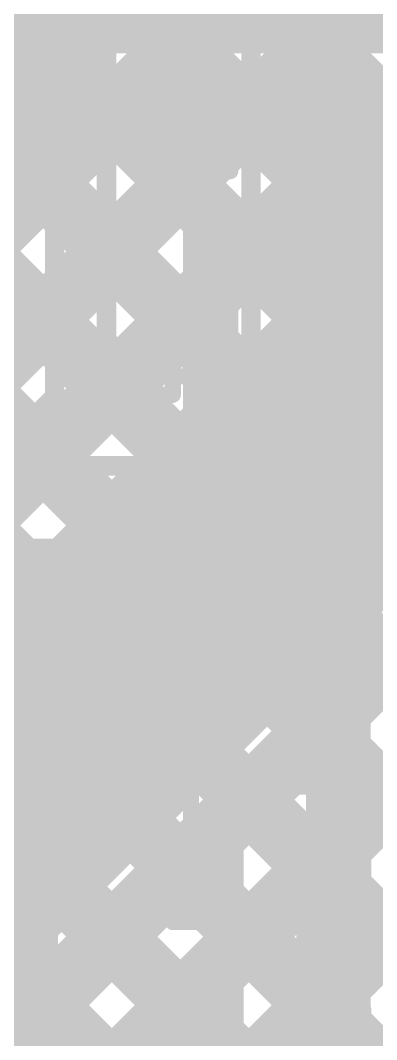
# Model space of a CAD drawing. Header units: millimetres. Extents: x 13 to 259, y -2 to 326.
# Drawn here: x 139.02 to 141.22, y 82.09 to 88.4 of the extents above; entities that cross this region are included whole.
import ezdxf

# ---------------------------------------------------------------- set-up
doc = ezdxf.new("R2010")
doc.units = ezdxf.units.MM
for name, color, linetype in [('ConnectLayer', 7, 'Continuous'), ('Mechanical14', 56, 'Continuous'), ('Mechanical8', 56, 'Continuous'), ('MidLayer2', 76, 'Continuous'), ('MidLayer3', 90, 'Continuous'), ('MidLayer4', 156, 'Continuous')]:
    doc.layers.add(name, color=color, linetype=linetype)

# ---------------------------------------------------------------- blocks, each defined once
blk = doc.blocks.new('SAMTEC_ASP_127797_01_185')
at = {"layer": 'Mechanical14', "const_width": 0.1}
for points in [[(14.2748, 5.7404), (13.6652, 5.7404)], [(14.2748, 5.7404), (13.6652, 5.7404)], [(14.2748, 5.5994), (14.2748, 5.7404)], [(15.5448, 5.7404), (14.9352, 5.7404)], [(15.5448, 5.7404), (14.9352, 5.7404)], [(14.9352, 5.5994), (14.9352, 5.7404)], [(15.5448, 5.5994), (15.5448, 5.7404)], [(16.8148, 5.7404), (16.2052, 5.7404)], [(16.8148, 5.7404), (16.2052, 5.7404)], [(16.2052, 5.5994), (16.2052, 5.7404)], [(16.8148, 5.5994), (16.8148, 5.7404)], [(18.0848, 5.7404), (17.4752, 5.7404)], [(18.0848, 5.7404), (17.4752, 5.7404)], [(17.4752, 5.5994), (17.4752, 5.7404)], [(18.0848, 5.5994), (18.0848, 5.7404)], [(19.3548, 5.7404), (18.7452, 5.7404)], [(19.3548, 5.7404), (18.7452, 5.7404)], [(18.7452, 5.5994), (18.7452, 5.7404)], [(19.3548, 5.5994), (19.3548, 5.7404)], [(20.6248, 5.7404), (20.0152, 5.7404)], [(20.6248, 5.7404), (20.0152, 5.7404)], [(20.0152, 5.5994), (20.0152, 5.7404)], [(14.3891, 5.5994), (14.2748, 5.5994)], [(14.3891, 5.2438), (14.3891, 5.5994)], [(14.9352, 5.5994), (14.8209, 5.5994)], [(14.8209, 5.2438), (14.8209, 5.5994)], [(15.6591, 5.5994), (15.5448, 5.5994)], [(15.6591, 5.2438), (15.6591, 5.5994)], [(16.2052, 5.5994), (16.0909, 5.5994)], [(16.0909, 5.2438), (16.0909, 5.5994)], [(16.9291, 5.5994), (16.8148, 5.5994)], [(16.9291, 5.2438), (16.9291, 5.5994)], [(17.4752, 5.5994), (17.3609, 5.5994)], [(17.3609, 5.2438), (17.3609, 5.5994)], [(18.1991, 5.5994), (18.0848, 5.5994)], [(18.1991, 5.2438), (18.1991, 5.5994)], [(18.7452, 5.5994), (18.6309, 5.5994)], [(18.6309, 5.2438), (18.6309, 5.5994)], [(19.4691, 5.5994), (19.3548, 5.5994)], [(19.4691, 5.2438), (19.4691, 5.5994)], [(20.0152, 5.5994), (19.9009, 5.5994)], [(19.9009, 5.2438), (19.9009, 5.5994)], [(14.3891, 5.4864), (13.5509, 5.4864)], [(14.3891, 5.4864), (13.5509, 5.4864)], [(15.6591, 5.4864), (14.8209, 5.4864)], [(15.6591, 5.4864), (14.8209, 5.4864)], [(16.9291, 5.4864), (16.0909, 5.4864)], [(16.9291, 5.4864), (16.0909, 5.4864)], [(18.1991, 5.4864), (17.3609, 5.4864)], [(18.1991, 5.4864), (17.3609, 5.4864)], [(19.4691, 5.4864), (18.6309, 5.4864)], [(19.4691, 5.4864), (18.6309, 5.4864)], [(20.7391, 5.4864), (19.9009, 5.4864)], [(20.7391, 5.4864), (19.9009, 5.4864)], [(14.8209, 5.2438), (14.3891, 5.2438)], [(16.0909, 5.2438), (15.6591, 5.2438)], [(17.3609, 5.2438), (16.9291, 5.2438)], [(18.6309, 5.2438), (18.1991, 5.2438)], [(19.9009, 5.2438), (19.4691, 5.2438)], [(14.8209, 4.9162), (14.3891, 4.9162)], [(14.3891, 4.5606), (14.3891, 4.9162)], [(14.8209, 4.5606), (14.8209, 4.9162)], [(15.6591, 4.5606), (15.6591, 4.9162)], [(16.0909, 4.9162), (15.6591, 4.9162)], [(16.0909, 4.5606), (16.0909, 4.9162)], [(17.3609, 4.9162), (16.9291, 4.9162)], [(16.9291, 4.5606), (16.9291, 4.9162)], [(17.3609, 4.5606), (17.3609, 4.9162)], [(18.1991, 4.5606), (18.1991, 4.9162)], [(18.6309, 4.9162), (18.1991, 4.9162)], [(18.6309, 4.5606), (18.6309, 4.9162)], [(19.9009, 4.9162), (19.4691, 4.9162)], [(19.4691, 4.5606), (19.4691, 4.9162)], [(19.9009, 4.5606), (19.9009, 4.9162)], [(14.3891, 4.6736), (13.5509, 4.6736)], [(15.6591, 4.6736), (14.8209, 4.6736)], [(16.9291, 4.6736), (16.0909, 4.6736)], [(18.1991, 4.6736), (17.3609, 4.6736)], [(19.4691, 4.6736), (18.6309, 4.6736)], [(20.7391, 4.6736), (19.9009, 4.6736)], [(14.2748, 4.4196), (14.2748, 4.5606)], [(14.3891, 4.5606), (14.2748, 4.5606)], [(14.9352, 4.5606), (14.8209, 4.5606)], [(14.9352, 4.4196), (14.9352, 4.5606)], [(15.5448, 4.4196), (15.5448, 4.5606)], [(15.6591, 4.5606), (15.5448, 4.5606)], [(16.2052, 4.5606), (16.0909, 4.5606)], [(16.2052, 4.4196), (16.2052, 4.5606)], [(16.8148, 4.4196), (16.8148, 4.5606)], [(16.9291, 4.5606), (16.8148, 4.5606)], [(17.4752, 4.5606), (17.3609, 4.5606)], [(17.4752, 4.4196), (17.4752, 4.5606)], [(18.0848, 4.4196), (18.0848, 4.5606)], [(18.1991, 4.5606), (18.0848, 4.5606)], [(18.7452, 4.5606), (18.6309, 4.5606)], [(18.7452, 4.4196), (18.7452, 4.5606)], [(19.3548, 4.4196), (19.3548, 4.5606)], [(19.4691, 4.5606), (19.3548, 4.5606)], [(20.0152, 4.5606), (19.9009, 4.5606)], [(20.0152, 4.4196), (20.0152, 4.5606)], [(14.2748, 4.4196), (13.6652, 4.4196)], [(15.5448, 4.4196), (14.9352, 4.4196)], [(16.8148, 4.4196), (16.2052, 4.4196)], [(18.0848, 4.4196), (17.4752, 4.4196)], [(19.3548, 4.4196), (18.7452, 4.4196)], [(20.6248, 4.4196), (20.0152, 4.4196)]]:
    blk.add_lwpolyline(points, dxfattribs=at)
at = {"layer": 'Mechanical14', "const_width": 0.05}
for points in [[(14.2498, 5.7404, 1), (14.2998, 5.7404, 1)], [(14.2498, 5.7404, 1), (14.2998, 5.7404, 1)], [(14.2498, 5.7404, 1), (14.2998, 5.7404, 1)], [(14.9102, 5.7404, 1), (14.9602, 5.7404, 1)], [(14.9102, 5.7404, 1), (14.9602, 5.7404, 1)], [(14.9102, 5.7404, 1), (14.9602, 5.7404, 1)], [(15.5198, 5.7404, 1), (15.5698, 5.7404, 1)], [(15.5198, 5.7404, 1), (15.5698, 5.7404, 1)], [(15.5198, 5.7404, 1), (15.5698, 5.7404, 1)], [(16.1802, 5.7404, 1), (16.2302, 5.7404, 1)], [(16.1802, 5.7404, 1), (16.2302, 5.7404, 1)], [(16.1802, 5.7404, 1), (16.2302, 5.7404, 1)], [(16.7898, 5.7404, 1), (16.8398, 5.7404, 1)], [(16.7898, 5.7404, 1), (16.8398, 5.7404, 1)], [(16.7898, 5.7404, 1), (16.8398, 5.7404, 1)], [(17.4502, 5.7404, 1), (17.5002, 5.7404, 1)], [(17.4502, 5.7404, 1), (17.5002, 5.7404, 1)], [(17.4502, 5.7404, 1), (17.5002, 5.7404, 1)], [(18.0598, 5.7404, 1), (18.1098, 5.7404, 1)], [(18.0598, 5.7404, 1), (18.1098, 5.7404, 1)], [(18.0598, 5.7404, 1), (18.1098, 5.7404, 1)], [(18.7202, 5.7404, 1), (18.7702, 5.7404, 1)], [(18.7202, 5.7404, 1), (18.7702, 5.7404, 1)], [(18.7202, 5.7404, 1), (18.7702, 5.7404, 1)], [(19.3298, 5.7404, 1), (19.3798, 5.7404, 1)], [(19.3298, 5.7404, 1), (19.3798, 5.7404, 1)], [(19.3298, 5.7404, 1), (19.3798, 5.7404, 1)], [(19.9902, 5.7404, 1), (20.0402, 5.7404, 1)], [(19.9902, 5.7404, 1), (20.0402, 5.7404, 1)], [(19.9902, 5.7404, 1), (20.0402, 5.7404, 1)], [(14.2498, 5.5994, 1), (14.2998, 5.5994, 1)], [(14.2498, 5.5994, 1), (14.2998, 5.5994, 1)], [(14.3641, 5.5994, 1), (14.4141, 5.5994, 1)], [(14.3641, 5.5994, 1), (14.4141, 5.5994, 1)], [(14.7959, 5.5994, 1), (14.8459, 5.5994, 1)], [(14.7959, 5.5994, 1), (14.8459, 5.5994, 1)], [(14.9102, 5.5994, 1), (14.9602, 5.5994, 1)], [(14.9102, 5.5994, 1), (14.9602, 5.5994, 1)], [(15.5198, 5.5994, 1), (15.5698, 5.5994, 1)], [(15.5198, 5.5994, 1), (15.5698, 5.5994, 1)], [(15.6341, 5.5994, 1), (15.6841, 5.5994, 1)], [(15.6341, 5.5994, 1), (15.6841, 5.5994, 1)], [(16.0659, 5.5994, 1), (16.1159, 5.5994, 1)], [(16.0659, 5.5994, 1), (16.1159, 5.5994, 1)], [(16.1802, 5.5994, 1), (16.2302, 5.5994, 1)], [(16.1802, 5.5994, 1), (16.2302, 5.5994, 1)], [(16.7898, 5.5994, 1), (16.8398, 5.5994, 1)], [(16.7898, 5.5994, 1), (16.8398, 5.5994, 1)], [(16.9041, 5.5994, 1), (16.9541, 5.5994, 1)], [(16.9041, 5.5994, 1), (16.9541, 5.5994, 1)], [(17.3359, 5.5994, 1), (17.3859, 5.5994, 1)], [(17.3359, 5.5994, 1), (17.3859, 5.5994, 1)], [(17.4502, 5.5994, 1), (17.5002, 5.5994, 1)], [(17.4502, 5.5994, 1), (17.5002, 5.5994, 1)], [(18.0598, 5.5994, 1), (18.1098, 5.5994, 1)], [(18.0598, 5.5994, 1), (18.1098, 5.5994, 1)], [(18.1741, 5.5994, 1), (18.2241, 5.5994, 1)], [(18.1741, 5.5994, 1), (18.2241, 5.5994, 1)], [(18.6059, 5.5994, 1), (18.6559, 5.5994, 1)], [(18.6059, 5.5994, 1), (18.6559, 5.5994, 1)], [(18.7202, 5.5994, 1), (18.7702, 5.5994, 1)], [(18.7202, 5.5994, 1), (18.7702, 5.5994, 1)], [(19.3298, 5.5994, 1), (19.3798, 5.5994, 1)], [(19.3298, 5.5994, 1), (19.3798, 5.5994, 1)], [(19.4441, 5.5994, 1), (19.4941, 5.5994, 1)], [(19.4441, 5.5994, 1), (19.4941, 5.5994, 1)], [(19.8759, 5.5994, 1), (19.9259, 5.5994, 1)], [(19.8759, 5.5994, 1), (19.9259, 5.5994, 1)], [(19.9902, 5.5994, 1), (20.0402, 5.5994, 1)], [(19.9902, 5.5994, 1), (20.0402, 5.5994, 1)], [(14.3641, 5.4864, 1), (14.4141, 5.4864, 1)], [(14.3641, 5.4864, 1), (14.4141, 5.4864, 1)], [(14.7959, 5.4864, 1), (14.8459, 5.4864, 1)], [(14.7959, 5.4864, 1), (14.8459, 5.4864, 1)], [(15.6341, 5.4864, 1), (15.6841, 5.4864, 1)], [(15.6341, 5.4864, 1), (15.6841, 5.4864, 1)], [(16.0659, 5.4864, 1), (16.1159, 5.4864, 1)], [(16.0659, 5.4864, 1), (16.1159, 5.4864, 1)], [(16.9041, 5.4864, 1), (16.9541, 5.4864, 1)], [(16.9041, 5.4864, 1), (16.9541, 5.4864, 1)], [(17.3359, 5.4864, 1), (17.3859, 5.4864, 1)], [(17.3359, 5.4864, 1), (17.3859, 5.4864, 1)], [(18.1741, 5.4864, 1), (18.2241, 5.4864, 1)], [(18.1741, 5.4864, 1), (18.2241, 5.4864, 1)], [(18.6059, 5.4864, 1), (18.6559, 5.4864, 1)], [(18.6059, 5.4864, 1), (18.6559, 5.4864, 1)], [(19.4441, 5.4864, 1), (19.4941, 5.4864, 1)], [(19.4441, 5.4864, 1), (19.4941, 5.4864, 1)], [(19.8759, 5.4864, 1), (19.9259, 5.4864, 1)], [(19.8759, 5.4864, 1), (19.9259, 5.4864, 1)], [(14.3641, 5.2438, 1), (14.4141, 5.2438, 1)], [(14.3641, 5.2438, 1), (14.4141, 5.2438, 1)], [(14.7959, 5.2438, 1), (14.8459, 5.2438, 1)], [(14.7959, 5.2438, 1), (14.8459, 5.2438, 1)], [(15.6341, 5.2438, 1), (15.6841, 5.2438, 1)], [(15.6341, 5.2438, 1), (15.6841, 5.2438, 1)], [(16.0659, 5.2438, 1), (16.1159, 5.2438, 1)], [(16.0659, 5.2438, 1), (16.1159, 5.2438, 1)], [(16.9041, 5.2438, 1), (16.9541, 5.2438, 1)], [(16.9041, 5.2438, 1), (16.9541, 5.2438, 1)], [(17.3359, 5.2438, 1), (17.3859, 5.2438, 1)], [(17.3359, 5.2438, 1), (17.3859, 5.2438, 1)], [(18.1741, 5.2438, 1), (18.2241, 5.2438, 1)], [(18.1741, 5.2438, 1), (18.2241, 5.2438, 1)], [(18.6059, 5.2438, 1), (18.6559, 5.2438, 1)], [(18.6059, 5.2438, 1), (18.6559, 5.2438, 1)], [(19.4441, 5.2438, 1), (19.4941, 5.2438, 1)], [(19.4441, 5.2438, 1), (19.4941, 5.2438, 1)], [(19.8759, 5.2438, 1), (19.9259, 5.2438, 1)], [(19.8759, 5.2438, 1), (19.9259, 5.2438, 1)], [(14.3641, 4.9162, 1), (14.4141, 4.9162, 1)], [(14.3641, 4.9162, 1), (14.4141, 4.9162, 1)], [(14.7959, 4.9162, 1), (14.8459, 4.9162, 1)], [(14.7959, 4.9162, 1), (14.8459, 4.9162, 1)], [(15.6341, 4.9162, 1), (15.6841, 4.9162, 1)], [(15.6341, 4.9162, 1), (15.6841, 4.9162, 1)], [(16.0659, 4.9162, 1), (16.1159, 4.9162, 1)], [(16.0659, 4.9162, 1), (16.1159, 4.9162, 1)], [(16.9041, 4.9162, 1), (16.9541, 4.9162, 1)], [(16.9041, 4.9162, 1), (16.9541, 4.9162, 1)], [(17.3359, 4.9162, 1), (17.3859, 4.9162, 1)], [(17.3359, 4.9162, 1), (17.3859, 4.9162, 1)], [(18.1741, 4.9162, 1), (18.2241, 4.9162, 1)], [(18.1741, 4.9162, 1), (18.2241, 4.9162, 1)], [(18.6059, 4.9162, 1), (18.6559, 4.9162, 1)], [(18.6059, 4.9162, 1), (18.6559, 4.9162, 1)], [(19.4441, 4.9162, 1), (19.4941, 4.9162, 1)], [(19.4441, 4.9162, 1), (19.4941, 4.9162, 1)], [(19.8759, 4.9162, 1), (19.9259, 4.9162, 1)], [(19.8759, 4.9162, 1), (19.9259, 4.9162, 1)], [(14.3641, 4.6736, 1), (14.4141, 4.6736, 1)], [(14.7959, 4.6736, 1), (14.8459, 4.6736, 1)], [(15.6341, 4.6736, 1), (15.6841, 4.6736, 1)], [(16.0659, 4.6736, 1), (16.1159, 4.6736, 1)], [(16.9041, 4.6736, 1), (16.9541, 4.6736, 1)], [(17.3359, 4.6736, 1), (17.3859, 4.6736, 1)], [(18.1741, 4.6736, 1), (18.2241, 4.6736, 1)], [(18.6059, 4.6736, 1), (18.6559, 4.6736, 1)], [(19.4441, 4.6736, 1), (19.4941, 4.6736, 1)], [(19.8759, 4.6736, 1), (19.9259, 4.6736, 1)], [(14.2498, 4.5606, 1), (14.2998, 4.5606, 1)], [(14.2498, 4.5606, 1), (14.2998, 4.5606, 1)], [(14.3641, 4.5606, 1), (14.4141, 4.5606, 1)], [(14.3641, 4.5606, 1), (14.4141, 4.5606, 1)], [(14.7959, 4.5606, 1), (14.8459, 4.5606, 1)], [(14.7959, 4.5606, 1), (14.8459, 4.5606, 1)], [(14.9102, 4.5606, 1), (14.9602, 4.5606, 1)], [(14.9102, 4.5606, 1), (14.9602, 4.5606, 1)], [(15.5198, 4.5606, 1), (15.5698, 4.5606, 1)], [(15.5198, 4.5606, 1), (15.5698, 4.5606, 1)], [(15.6341, 4.5606, 1), (15.6841, 4.5606, 1)], [(15.6341, 4.5606, 1), (15.6841, 4.5606, 1)], [(16.0659, 4.5606, 1), (16.1159, 4.5606, 1)], [(16.0659, 4.5606, 1), (16.1159, 4.5606, 1)], [(16.1802, 4.5606, 1), (16.2302, 4.5606, 1)], [(16.1802, 4.5606, 1), (16.2302, 4.5606, 1)], [(16.7898, 4.5606, 1), (16.8398, 4.5606, 1)], [(16.7898, 4.5606, 1), (16.8398, 4.5606, 1)], [(16.9041, 4.5606, 1), (16.9541, 4.5606, 1)], [(16.9041, 4.5606, 1), (16.9541, 4.5606, 1)], [(17.3359, 4.5606, 1), (17.3859, 4.5606, 1)], [(17.3359, 4.5606, 1), (17.3859, 4.5606, 1)], [(17.4502, 4.5606, 1), (17.5002, 4.5606, 1)], [(17.4502, 4.5606, 1), (17.5002, 4.5606, 1)], [(18.0598, 4.5606, 1), (18.1098, 4.5606, 1)], [(18.0598, 4.5606, 1), (18.1098, 4.5606, 1)], [(18.1741, 4.5606, 1), (18.2241, 4.5606, 1)], [(18.1741, 4.5606, 1), (18.2241, 4.5606, 1)], [(18.6059, 4.5606, 1), (18.6559, 4.5606, 1)], [(18.6059, 4.5606, 1), (18.6559, 4.5606, 1)], [(18.7202, 4.5606, 1), (18.7702, 4.5606, 1)], [(18.7202, 4.5606, 1), (18.7702, 4.5606, 1)], [(19.3298, 4.5606, 1), (19.3798, 4.5606, 1)], [(19.3298, 4.5606, 1), (19.3798, 4.5606, 1)], [(19.4441, 4.5606, 1), (19.4941, 4.5606, 1)], [(19.4441, 4.5606, 1), (19.4941, 4.5606, 1)], [(19.8759, 4.5606, 1), (19.9259, 4.5606, 1)], [(19.8759, 4.5606, 1), (19.9259, 4.5606, 1)], [(19.9902, 4.5606, 1), (20.0402, 4.5606, 1)], [(19.9902, 4.5606, 1), (20.0402, 4.5606, 1)], [(14.2498, 4.4196, 1), (14.2998, 4.4196, 1)], [(14.2498, 4.4196, 1), (14.2998, 4.4196, 1)], [(14.9102, 4.4196, 1), (14.9602, 4.4196, 1)], [(14.9102, 4.4196, 1), (14.9602, 4.4196, 1)], [(15.5198, 4.4196, 1), (15.5698, 4.4196, 1)], [(15.5198, 4.4196, 1), (15.5698, 4.4196, 1)], [(16.1802, 4.4196, 1), (16.2302, 4.4196, 1)], [(16.1802, 4.4196, 1), (16.2302, 4.4196, 1)], [(16.7898, 4.4196, 1), (16.8398, 4.4196, 1)], [(16.7898, 4.4196, 1), (16.8398, 4.4196, 1)], [(17.4502, 4.4196, 1), (17.5002, 4.4196, 1)], [(17.4502, 4.4196, 1), (17.5002, 4.4196, 1)], [(18.0598, 4.4196, 1), (18.1098, 4.4196, 1)], [(18.0598, 4.4196, 1), (18.1098, 4.4196, 1)], [(18.7202, 4.4196, 1), (18.7702, 4.4196, 1)], [(18.7202, 4.4196, 1), (18.7702, 4.4196, 1)], [(19.3298, 4.4196, 1), (19.3798, 4.4196, 1)], [(19.3298, 4.4196, 1), (19.3798, 4.4196, 1)], [(19.9902, 4.4196, 1), (20.0402, 4.4196, 1)], [(19.9902, 4.4196, 1), (20.0402, 4.4196, 1)]]:
    blk.add_lwpolyline(points, format="xyb", close=True, dxfattribs=at)
at = {"layer": 'Mechanical8', "const_width": 0.1}
for points in [[(14.605, 3.175), (14.605, 4.175)], [(15.875, 3.175), (15.875, 4.175)], [(17.145, 3.175), (17.145, 4.175)], [(18.415, 3.175), (18.415, 4.175)], [(19.685, 3.175), (19.685, 4.175)]]:
    blk.add_lwpolyline(points, dxfattribs=at)
at = {"layer": 'Mechanical8', "const_width": 0.05}
for points in [[(14.58, 4.175, 1), (14.63, 4.175, 1)], [(15.85, 4.175, 1), (15.9, 4.175, 1)], [(17.12, 4.175, 1), (17.17, 4.175, 1)], [(18.39, 4.175, 1), (18.44, 4.175, 1)], [(19.66, 4.175, 1), (19.71, 4.175, 1)]]:
    blk.add_lwpolyline(points, format="xyb", close=True, dxfattribs=at)

msp = doc.modelspace()

# ---------------------------------------------------------------- linework, layer by layer
at = {"layer": 'ConnectLayer', "const_width": 0.4}
for points in [[(133.8479, 96.1028), (144.7858, 85.1649)], [(133.8479, 96.1028), (144.7858, 85.1649)], [(134.035, 95.9156), (142.256, 87.6947)], [(137.7333, 86.8216), (143.683, 92.7713)], [(137.7333, 86.8216), (143.683, 92.7713)], [(137.7333, 86.8216), (143.683, 92.7713)], [(134.033, 92.5235), (143.5987, 82.9578)], [(134.033, 92.5235), (143.5987, 82.9578)], [(134.033, 92.5235), (140.985, 85.5715)], [(121.3698, 69.6096), (143.6009, 91.8407)], [(121.3698, 69.6096), (143.6009, 91.8407)], [(129.7822, 78.022), (143.6009, 91.8407)], [(133.1602, 80.5515), (143.6087, 91)], [(133.1602, 80.5515), (143.6087, 91)], [(133.1602, 80.5515), (143.6087, 91)], [(133.926, 80.4687), (143.8676, 90.4104)], [(133.926, 80.4687), (143.8676, 90.4104)], [(133.926, 80.4687), (143.8676, 90.4104)], [(139.1148, 89.9874), (143.9801, 85.122)], [(139.1148, 89.9874), (143.9801, 85.122)], [(139.1148, 89.9874), (141.8318, 87.2704)], [(133.6661, 79.3604), (143.6826, 89.3768)], [(133.6661, 79.3604), (143.6826, 89.3768)], [(133.6661, 79.3604), (143.6826, 89.3768)], [(139.1448, 89.1088), (143.3036, 84.95)], [(139.1448, 89.1088), (143.3036, 84.95)], [(139.1448, 89.1088), (141.4075, 86.8461)], [(141.1442, 86.5828), (143.3312, 88.7698)], [(133.8382, 88.4758), (141.3336, 80.9803)], [(133.8382, 88.4758), (141.3336, 80.9803)], [(133.8382, 88.4758), (140.985, 81.3289)], [(134.0722, 78.9179), (143.6515, 88.4972)], [(134.0722, 78.9179), (143.6515, 88.4972)], [(138.9246, 88.4805), (145.3101, 82.095)], [(138.9246, 88.4805), (145.3101, 82.095)], [(138.9246, 88.4805), (141.0184, 86.3867)], [(135.5859, 83.8257), (139.6202, 87.86)], [(136.4344, 83.8257), (140.4687, 87.86)], [(137.283, 83.8257), (141.3173, 87.86)], [(137.8687, 87.86), (141.6108, 87.86)], [(137.8768, 87.8312), (143.2041, 82.504)], [(137.8768, 87.8312), (143.2041, 82.504)], [(137.8768, 87.8312), (140.985, 84.723)], [(137.8768, 87.8312), (140.2059, 85.5022)], [(138.6966, 87.86), (140.6302, 85.9264)], [(139.5451, 87.86), (140.9224, 86.4827)], [(140.3936, 87.86), (141.0103, 87.2433)], [(141.0816, 87.3308), (141.6108, 87.86)], [(141.2421, 87.86), (141.4265, 87.6757)], [(127.0089, 71.0061), (143.6089, 87.6061)], [(127.0089, 71.0061), (143.6089, 87.6061)], [(134.0295, 87.4359), (140.6291, 80.8363)], [(134.0295, 87.4359), (140.6291, 80.8363)], [(134.0295, 87.4359), (140.6291, 80.8363)], [(129.3674, 71.6675), (144.9371, 87.2372)], [(129.3674, 71.6675), (144.9371, 87.2372)], [(136.9901, 79.2902), (144.9371, 87.2372)], [(137.6514, 87.2081), (142.2276, 82.6319)], [(137.6514, 87.2081), (142.2276, 82.6319)], [(137.6514, 87.2081), (140.985, 83.8745)], [(137.6514, 87.2081), (139.7816, 85.0779)], [(128.9034, 72.052), (143.867, 87.0156)], [(128.9034, 72.052), (143.867, 87.0156)], [(136.2164, 79.365), (143.867, 87.0156)], [(140.9224, 86.2187), (140.9224, 86.948)], [(138.1315, 83.8257), (140.9224, 86.6166)], [(138.5295, 83.8257), (140.9224, 86.2187)], [(140.985, 81.0331), (140.985, 86.2)], [(137.8413, 86.1697), (141.7676, 82.2434)], [(137.8413, 86.1697), (141.7676, 82.2434)], [(137.8413, 86.1697), (140.985, 83.0259)], [(137.8413, 86.1697), (139.3574, 84.6536)], [(134.0722, 78.9179), (140.985, 85.8308)], [(137.3359, 85.8265), (145.499, 77.6634)], [(137.3359, 85.8265), (145.499, 77.6634)], [(137.3359, 85.8265), (140.985, 82.1774)], [(137.3359, 85.8265), (138.9331, 84.2294)], [(139.1359, 82.9049), (141.8433, 85.6122)], [(141.3938, 85.1627), (143.5987, 82.9578)], [(131.9035, 75.9007), (140.985, 84.9822)], [(140.9696, 84.7385), (143.2041, 82.504)], [(131.7056, 73.1572), (143.171, 84.6226)], [(131.7056, 73.1572), (143.171, 84.6226)], [(137.9134, 79.365), (143.171, 84.6226)], [(140.5453, 84.3142), (142.2276, 82.6319)], [(132.4371, 75.5858), (140.985, 84.1337)], [(137.4846, 78.0877), (143.4621, 84.0652)], [(137.4846, 78.0877), (143.4621, 84.0652)], [(138.7619, 79.365), (143.4621, 84.0652)], [(140.121, 83.89), (141.7676, 82.2434)], [(139.6968, 83.4657), (143.7975, 79.365)], [(133.2857, 75.5858), (140.985, 83.2852)], [(139.2725, 83.0414), (141.3336, 80.9803)], [(138.7197, 82.7457), (140.6291, 80.8363)], [(134.1342, 75.5858), (140.985, 82.4366)]]:
    msp.add_lwpolyline(points, dxfattribs=at)
at = {"layer": 'ConnectLayer'}
for points, const_width in [([(139.165, 88.9557, 1), (137.9851, 88.9557, 1)], 0.4), ([(139.165, 88.9557, 1), (137.9851, 88.9557, 1)], 0.4), ([(139.165, 88.9557, 1), (137.9851, 88.9557, 1)], 0.4), ([(138.8246, 88.4805, 1), (139.0246, 88.4805, 1)], 0.2), ([(138.8246, 88.4805, 1), (139.0246, 88.4805, 1)], 0.2), ([(138.8246, 88.4805, 1), (139.0246, 88.4805, 1)], 0.2), ([(139.4451, 87.86, 1), (139.6451, 87.86, 1)], 0.2), ([(139.5202, 87.86, 1), (139.7202, 87.86, 1)], 0.2), ([(140.2936, 87.86, 1), (140.4936, 87.86, 1)], 0.2), ([(140.3687, 87.86, 1), (140.5687, 87.86, 1)], 0.2), ([(141.1421, 87.86, 1), (141.3421, 87.86, 1)], 0.2), ([(141.2173, 87.86, 1), (141.4173, 87.86, 1)], 0.2), ([(140.9806, 87.3298, 1), (141.1806, 87.3298, 1)], 0.2), ([(140.9816, 87.3308, 1), (141.1816, 87.3308, 1)], 0.2), ([(140.9816, 87.3308, 1), (141.1816, 87.3308, 1)], 0.2), ([(140.9103, 87.2433, 1), (141.1103, 87.2433, 1)], 0.2), ([(140.8224, 86.948, 1), (141.0224, 86.948, 1)], 0.2), ([(140.8224, 86.948, 1), (141.0224, 86.948, 1)], 0.2), ([(140.8224, 86.948, 1), (141.0224, 86.948, 1)], 0.2), ([(141.3075, 86.8461, 1), (141.5075, 86.8461, 1)], 0.2), ([(140.8224, 86.6166, 1), (141.0224, 86.6166, 1)], 0.2), ([(141.0432, 86.5818, 1), (141.2432, 86.5818, 1)], 0.2), ([(141.0442, 86.5828, 1), (141.2442, 86.5828, 1)], 0.2), ([(141.0442, 86.5828, 1), (141.2442, 86.5828, 1)], 0.2), ([(140.8224, 86.4827, 1), (141.0224, 86.4827, 1)], 0.2), ([(140.9184, 86.3867, 1), (141.1184, 86.3867, 1)], 0.2), ([(140.8224, 86.2187, 1), (141.0224, 86.2187, 1)], 0.2), ([(140.8224, 86.2187, 1), (141.0224, 86.2187, 1)], 0.2), ([(140.885, 86.2, 1), (141.085, 86.2, 1)], 0.2), ([(140.885, 86.2, 1), (141.085, 86.2, 1)], 0.2), ([(140.885, 86.2, 1), (141.085, 86.2, 1)], 0.2), ([(140.5302, 85.9264, 1), (140.7302, 85.9264, 1)], 0.2), ([(140.885, 85.8308, 1), (141.085, 85.8308, 1)], 0.2), ([(140.885, 85.5715, 1), (141.085, 85.5715, 1)], 0.2), ([(140.1059, 85.5022, 1), (140.3059, 85.5022, 1)], 0.2), ([(141.2938, 85.1627, 1), (141.4938, 85.1627, 1)], 0.2), ([(139.6816, 85.0779, 1), (139.8816, 85.0779, 1)], 0.2), ([(140.885, 84.9822, 1), (141.085, 84.9822, 1)], 0.2), ([(140.8696, 84.7385, 1), (141.0696, 84.7385, 1)], 0.2), ([(140.885, 84.723, 1), (141.085, 84.723, 1)], 0.2), ([(139.2574, 84.6536, 1), (139.4574, 84.6536, 1)], 0.2), ([(140.4453, 84.3142, 1), (140.6453, 84.3142, 1)], 0.2), ([(138.8331, 84.2294, 1), (139.0331, 84.2294, 1)], 0.2), ([(140.885, 84.1337, 1), (141.085, 84.1337, 1)], 0.2), ([(140.021, 83.89, 1), (140.221, 83.89, 1)], 0.2), ([(140.885, 83.8745, 1), (141.085, 83.8745, 1)], 0.2), ([(139.5968, 83.4657, 1), (139.7968, 83.4657, 1)], 0.2), ([(140.885, 83.2852, 1), (141.085, 83.2852, 1)], 0.2), ([(139.1725, 83.0414, 1), (139.3725, 83.0414, 1)], 0.2), ([(140.885, 83.0259, 1), (141.085, 83.0259, 1)], 0.2), ([(139.035, 82.9039, 1), (139.235, 82.9039, 1)], 0.2), ([(139.0359, 82.9049, 1), (139.2359, 82.9049, 1)], 0.2), ([(139.0359, 82.9049, 1), (139.2359, 82.9049, 1)], 0.2), ([(140.885, 82.4366, 1), (141.085, 82.4366, 1)], 0.2), ([(140.885, 82.1774, 1), (141.085, 82.1774, 1)], 0.2)]:
    msp.add_lwpolyline(points, format="xyb", close=True, dxfattribs=dict(at, const_width=const_width))
at = {"layer": 'ConnectLayer', "const_width": 0.4}
for points in [[(140.9224, 86.948, -0.199574), (141.0816, 87.3308)], [(140.9224, 86.948, -0.198912), (141.0806, 87.3298)], [(140.985, 86.2, -0.199574), (141.1442, 86.5828)], [(140.985, 86.2, -0.198912), (141.1432, 86.5818)], [(139.1359, 82.9049, -0.199574), (138.7531, 82.7457)], [(139.135, 82.9039, -0.198912), (138.7531, 82.7457)]]:
    msp.add_lwpolyline(points, format="xyb", dxfattribs=at)
at = {"layer": 'MidLayer2', "const_width": 0.12}
for points in [[(139.0973, 88.1857), (141.07, 90.1584)], [(139.6408, 85.9657), (142.6001, 88.925)], [(139.7733, 85.6457), (142.92, 88.7925)], [(132.0887, 88.1857), (139.0973, 88.1857)], [(140.8708, 84.6957), (143.4209, 87.2458)], [(141.0033, 84.3757), (143.7409, 87.1133)], [(131.4592, 85.9657), (139.6408, 85.9657)], [(131.3267, 85.6457), (139.7733, 85.6457)], [(130.156, 84.6957), (140.8708, 84.6957)], [(130.2886, 84.3757), (141.0033, 84.3757)]]:
    msp.add_lwpolyline(points, dxfattribs=at)
at = {"layer": 'MidLayer2', "const_width": 0.06}
for points in [[(139.0673, 88.1857, 1), (139.1273, 88.1857, 1)], [(139.0673, 88.1857, 1), (139.1273, 88.1857, 1)], [(139.6108, 85.9657, 1), (139.6708, 85.9657, 1)], [(139.6108, 85.9657, 1), (139.6708, 85.9657, 1)], [(139.7433, 85.6457, 1), (139.8033, 85.6457, 1)], [(139.7433, 85.6457, 1), (139.8033, 85.6457, 1)], [(140.8408, 84.6957, 1), (140.9008, 84.6957, 1)], [(140.8408, 84.6957, 1), (140.9008, 84.6957, 1)], [(140.9733, 84.3757, 1), (141.0333, 84.3757, 1)], [(140.9733, 84.3757, 1), (141.0333, 84.3757, 1)]]:
    msp.add_lwpolyline(points, format="xyb", close=True, dxfattribs=at)
at = {"layer": 'MidLayer3'}
for points, const_width in [([(132.1257, 88.35), (141.6369, 88.35)], 0.3), ([(138.7531, 83.2857), (141.4624, 85.995)], 0.4)]:
    msp.add_lwpolyline(points, dxfattribs=dict(at, const_width=const_width))
at = {"layer": 'MidLayer4'}
for points, const_width in [([(139.55, 85.9425), (139.55, 91.775)], 0.12), ([(139.2301, 86.075), (139.2301, 91.6425)], 0.12), ([(140.125, 85.9662), (140.125, 90.0775)], 0.12), ([(140.445, 85.8336), (140.445, 89.945)], 0.12), ([(138.9051, 85.75), (139.2301, 86.075)], 0.12), ([(140.325, 84.2899), (142.06, 86.0249)], 0.15), ([(138.3839, 84.225), (140.125, 85.9662)], 0.12), ([(139.0376, 85.43), (139.55, 85.9425)], 0.12), ([(139.175, 83.55), (141.5, 85.875)], 0.15), ([(138.5164, 83.905), (140.445, 85.8336)], 0.12), ([(137.6571, 85.43), (139.0376, 85.43)], 0.12), ([(140.8, 83.2), (142.35, 84.75)], 0.15), ([(140.325, 79.3), (140.325, 84.2899)], 0.15), ([(139.175, 80.9353), (139.175, 83.55)], 0.15), ([(140.8, 80.7998), (140.8, 83.2)], 0.15)]:
    msp.add_lwpolyline(points, dxfattribs=dict(at, const_width=const_width))
for points, const_width in [([(139.2001, 86.075, 1), (139.2601, 86.075, 1)], 0.06), ([(139.2001, 86.075, 1), (139.2601, 86.075, 1)], 0.06), ([(139.52, 85.9425, 1), (139.58, 85.9425, 1)], 0.06), ([(139.52, 85.9425, 1), (139.58, 85.9425, 1)], 0.06), ([(140.0951, 85.9662, 1), (140.155, 85.9662, 1)], 0.06), ([(140.0951, 85.9662, 1), (140.155, 85.9662, 1)], 0.06), ([(140.415, 85.8336, 1), (140.475, 85.8336, 1)], 0.06), ([(140.415, 85.8336, 1), (140.475, 85.8336, 1)], 0.06), ([(139.0076, 85.43, 1), (139.0676, 85.43, 1)], 0.06), ([(139.0076, 85.43, 1), (139.0676, 85.43, 1)], 0.06), ([(140.2875, 84.2899, 1), (140.3625, 84.2899, 1)], 0.075), ([(140.2875, 84.2899, 1), (140.3625, 84.2899, 1)], 0.075), ([(139.1375, 83.55, 1), (139.2125, 83.55, 1)], 0.075), ([(139.1375, 83.55, 1), (139.2125, 83.55, 1)], 0.075), ([(140.7625, 83.2, 1), (140.8375, 83.2, 1)], 0.075), ([(140.7625, 83.2, 1), (140.8375, 83.2, 1)], 0.075)]:
    msp.add_lwpolyline(points, format="xyb", close=True, dxfattribs=dict(at, const_width=const_width))

# ---------------------------------------------------------------- block references
at = {"rotation": 270}
msp.add_blockref('SAMTEC_ASP_127797_01_185', (135.4, 102.2907), dxfattribs=at)

doc.saveas('drawing.dxf')
